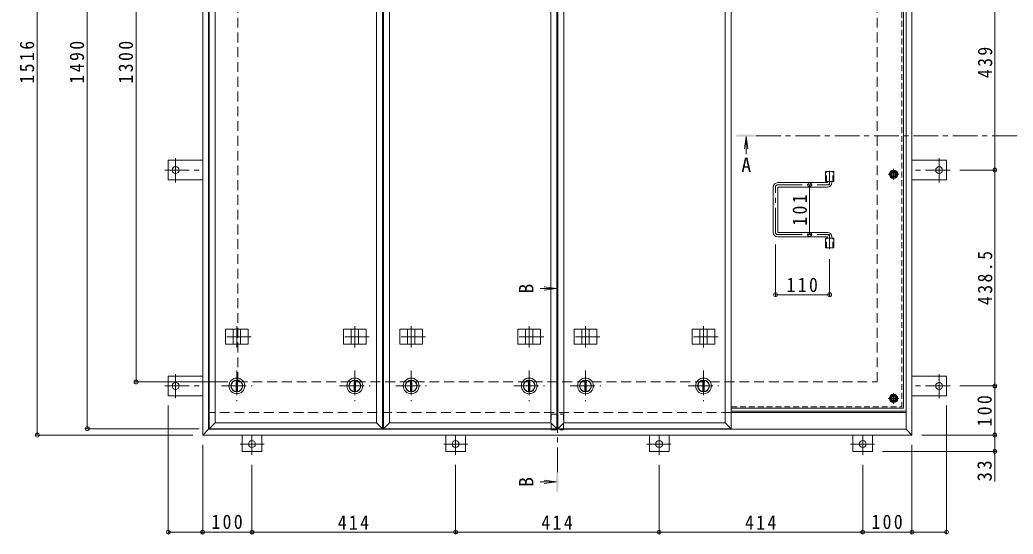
# Model space of a CAD drawing. Units: millimetres at full size, sheet at 1:10. Extents: x -2620 to 2731, y -1962 to 1737.
# Drawn here: x -2551 to -531, y -426 to 619 of the extents above; entities that cross this region are included whole.
import ezdxf
from ezdxf.enums import TextEntityAlignment as Align

# ---------------------------------------------------------------- set-up
doc = ezdxf.new("R2010")
doc.units = ezdxf.units.MM
doc.header["$LTSCALE"] = 10
doc.header["$PDMODE"] = 32
doc.header["$PDSIZE"] = 8
for name, pattern in [('CHAIN1', [8, 5, -1, 1, -1]), ('DASHED1', [1.8, 1.2, -0.6]), ('DASHED2', [3, 2, -1])]:
    doc.linetypes.add(name, pattern=pattern)
for name, color, linetype, lineweight in [('0-1_躯体', 2, 'DASHED2', 9), ('0-2_仕上', 3, 'Continuous', 9), ('0-3_建具', 4, 'Continuous', 9), ('0-5_寸法', 7, 'DASHED1', 9), ('0-6_ハッチ', 6, 'Continuous', 9), ('0-7', 5, 'Continuous', 5), ('0-A', 3, 'CHAIN1', 9), ('0-B', 2, 'Continuous', 9), ('0-C', 2, 'Continuous', 9), ('0-E', 3, 'Continuous', 9), ('0-F', 7, 'Continuous', 9)]:
    doc.layers.add(name, color=color, linetype=linetype, lineweight=lineweight)
doc.styles.add('ＭＳ ゴシック', font='')
doc.styles.get('ＭＳ ゴシック').set_extended_font_data('MS Gothic')

msp = doc.modelspace()

# ---------------------------------------------------------------- linework, layer by layer
at = {"layer": '0-1_躯体'}
for p, q in [((-2108.08, -116.56), (-2108.08, 1183.44)), ((-808.08, -116.56), (-808.08, 1183.44)), ((-2108.08, -116.56), (-808.08, -116.56)), ((-1104.58, -178.56), (-2167.08, -178.56))]:
    msp.add_line(p, q, dxfattribs=at)
at = {"layer": '0-1_躯体', "linetype": 'Continuous'}
msp.add_line((-749.08, -178.56), (-1104.58, -178.56), dxfattribs=at)
at = {"layer": '0-2_仕上'}
for p, q in [((-2166.08, -211.56), (-2166.08, 1278.44)), ((-1813.58, 1278.44), (-1813.58, -211.56)), ((-1811.58, -211.56), (-1811.58, 1278.44)), ((-1459.08, 1278.44), (-1459.08, -211.56)), ((-1457.08, -211.56), (-1457.08, 1278.44)), ((-1104.58, 1278.44), (-1104.58, -211.56)), ((-2154.08, -199.56), (-2154.08, 1266.44)), ((-1825.58, 1266.44), (-1825.58, -199.56)), ((-1799.58, -199.56), (-1799.58, 1266.44)), ((-1471.08, 1266.44), (-1471.08, -199.56)), ((-1445.08, -199.56), (-1445.08, 1266.44)), ((-1116.58, 1266.44), (-1116.58, -199.56)), ((-913.23, 290.94), (-913.23, 310.94)), ((-913.23, 310.94), (-895.93, 310.94)), ((-895.93, 290.94), (-895.93, 310.94)), ((-913.23, 290.94), (-895.93, 290.94)), ((-913.23, 155.94), (-913.23, 175.94)), ((-913.23, 175.94), (-895.93, 175.94)), ((-895.93, 155.94), (-895.93, 175.94)), ((-913.23, 155.94), (-895.93, 155.94)), ((-2166.08, -211.56), (-2154.08, -199.56)), ((-1825.58, -199.56), (-2154.08, -199.56)), ((-1811.58, -211.56), (-1799.58, -199.56)), ((-1471.08, -199.56), (-1799.58, -199.56)), ((-1471.08, -199.56), (-1459.08, -211.56)), ((-1457.08, -211.56), (-1445.08, -199.56)), ((-1116.58, -199.56), (-1445.08, -199.56)), ((-1116.58, -199.56), (-1104.58, -211.56)), ((-1459.08, -211.56), (-1811.58, -211.56)), ((-1104.58, -211.56), (-1457.08, -211.56))]:
    msp.add_line(p, q, dxfattribs=at)
at = {"layer": '0-2_仕上', "color": 4, "linetype": 'CHAIN1'}
for p, q in [((-1054.02, 383.92), (-483.02, 383.92)), ((-1458.08, -299.66), (-1458.08, 53.2))]:
    msp.add_line(p, q, dxfattribs=at)
at = {"layer": '0-2_仕上', "color": 4}
for p, q in [((-1074.02, 381.92), (-1077.28, 357.13)), ((-1074.02, 381.92), (-1074.02, 346.32)), ((-1074.02, 381.92), (-1070.75, 357.13)), ((-1460.08, 73.2), (-1492.85, 73.2)), ((-1460.08, 73.2), (-1484.87, 76.46)), ((-1460.08, 73.2), (-1484.87, 69.94)), ((-1460.08, -319.66), (-1492.85, -319.66)), ((-1460.08, -319.66), (-1484.87, -316.4)), ((-1460.08, -319.66), (-1484.87, -322.92))]:
    msp.add_line(p, q, dxfattribs=at)
at = {"layer": '0-2_仕上', "linetype": 'DASHED1'}
for p, q in [((-910.93, 290.94), (-910.93, 310.94)), ((-898.23, 290.94), (-898.23, 310.94)), ((-910.93, 155.94), (-910.93, 175.94)), ((-898.23, 155.94), (-898.23, 175.94))]:
    msp.add_line(p, q, dxfattribs=at)
at = {"layer": '0-2_仕上'}
msp.add_lwpolyline([(-1825.58, -199.56), (-1813.58, -211.56), (-2166.08, -211.56)], dxfattribs=at)
at = {"layer": '0-2_仕上', "color": 4}
for points in [[(-1094.02, 381.92), (-1094.02, 385.92), (-1054.02, 381.92), (-1054.02, 385.92)], [(-1456.08, 93.2), (-1460.08, 93.2), (-1456.08, 53.2), (-1460.08, 53.2)], [(-1460.08, -339.66), (-1456.08, -339.66), (-1460.08, -299.66), (-1456.08, -299.66)]]:
    msp.add_solid(points, dxfattribs=at)
at = {"layer": '0-3_建具', "color": 2}
for p, q in [((-2179.08, -224.56), (-2179.08, 1291.44)), ((-2167.08, -212.56), (-2167.08, 1279.44)), ((-749.08, -212.56), (-749.08, 1279.44)), ((-737.08, -224.56), (-737.08, 1291.44)), ((-749.08, -178.56), (-1104.58, -178.56)), ((-2179.08, -224.56), (-2167.08, -212.56)), ((-749.08, -212.56), (-2167.08, -212.56)), ((-737.08, -224.56), (-749.08, -212.56)), ((-737.08, -224.56), (-2179.08, -224.56))]:
    msp.add_line(p, q, dxfattribs=at)
at = {"layer": '0-3_建具'}
for p, q in [((-2132.92, -9.56), (-2086.74, -9.56)), ((-2132.92, -39.56), (-2132.92, -9.56)), ((-2117.33, -39.56), (-2117.33, -9.56)), ((-2102.33, -39.56), (-2102.33, -9.56)), ((-2086.74, -39.56), (-2086.74, -9.56)), ((-1846.74, -9.56), (-1892.92, -9.56)), ((-1892.92, -39.56), (-1892.92, -9.56)), ((-1877.33, -39.56), (-1877.33, -9.56)), ((-1862.33, -39.56), (-1862.33, -9.56)), ((-1846.74, -39.56), (-1846.74, -9.56)), ((-1778.42, -9.56), (-1732.24, -9.56)), ((-1778.42, -39.56), (-1778.42, -9.56)), ((-1762.83, -39.56), (-1762.83, -9.56)), ((-1747.83, -39.56), (-1747.83, -9.56)), ((-1732.24, -39.56), (-1732.24, -9.56)), ((-1492.24, -9.56), (-1538.42, -9.56)), ((-1538.42, -39.56), (-1538.42, -9.56)), ((-1522.83, -39.56), (-1522.83, -9.56)), ((-1507.83, -39.56), (-1507.83, -9.56)), ((-1492.24, -39.56), (-1492.24, -9.56)), ((-1423.92, -9.56), (-1377.74, -9.56)), ((-1423.92, -39.56), (-1423.92, -9.56)), ((-1408.33, -39.56), (-1408.33, -9.56)), ((-1393.33, -39.56), (-1393.33, -9.56)), ((-1377.74, -39.56), (-1377.74, -9.56)), ((-1137.74, -9.56), (-1183.92, -9.56)), ((-1183.92, -39.56), (-1183.92, -9.56)), ((-1168.33, -39.56), (-1168.33, -9.56)), ((-1153.33, -39.56), (-1153.33, -9.56)), ((-1137.74, -39.56), (-1137.74, -9.56)), ((-2132.92, -39.56), (-2086.74, -39.56)), ((-1846.74, -39.56), (-1892.92, -39.56)), ((-1778.42, -39.56), (-1732.24, -39.56)), ((-1492.24, -39.56), (-1538.42, -39.56)), ((-1423.92, -39.56), (-1377.74, -39.56)), ((-1137.74, -39.56), (-1183.92, -39.56))]:
    msp.add_line(p, q, dxfattribs=at)
at = {"layer": '0-3_建具', "linetype": 'CHAIN1'}
for p, q in [((-2109.83, -46.68), (-2109.83, -3.44)), ((-1869.83, -46.68), (-1869.83, -3.44)), ((-1755.33, -46.68), (-1755.33, -3.44)), ((-1515.33, -46.68), (-1515.33, -3.44)), ((-1400.83, -46.68), (-1400.83, -3.44)), ((-1160.83, -46.68), (-1160.83, -3.44)), ((-2080.42, -24.56), (-2139.24, -24.56)), ((-1840.42, -24.56), (-1899.24, -24.56)), ((-1725.92, -24.56), (-1784.74, -24.56)), ((-1485.92, -24.56), (-1544.74, -24.56)), ((-1371.42, -24.56), (-1430.24, -24.56)), ((-1131.42, -24.56), (-1190.24, -24.56))]:
    msp.add_line(p, q, dxfattribs=at)
at = {"layer": '0-5_寸法'}
for p, q in [((-1470.38, -181.76), (-1470.38, -213.76)), ((-1470.38, -181.76), (-1445.78, -181.76)), ((-1445.78, -181.76), (-1445.78, -213.76)), ((-1470.38, -213.76), (-1445.78, -213.76))]:
    msp.add_line(p, q, dxfattribs=at)
at = {"layer": '0-6_ハッチ', "linetype": 'CHAIN1'}
for p, q in [((-904.58, 312.32), (-904.58, 283.94)), ((-1010.07, 283.94), (-904.58, 283.94)), ((-1014.58, 187.45), (-1014.58, 279.43)), ((-1010.07, 182.94), (-904.58, 182.94)), ((-904.58, 153.05), (-904.58, 182.94))]:
    msp.add_line(p, q, dxfattribs=at)
at = {"layer": '0-6_ハッチ'}
for p, q in [((-910.08, 288.44), (-1010.08, 288.44)), ((-909.08, 289.44), (-909.08, 290.94)), ((-900.08, 288.44), (-900.08, 290.94)), ((-1019.08, 187.44), (-1019.08, 279.44)), ((-1010.08, 188.44), (-1010.08, 278.44)), ((-1009.08, 279.44), (-909.08, 279.44)), ((-1009.08, 187.44), (-909.08, 187.44)), ((-910.08, 178.44), (-1010.08, 178.44)), ((-909.08, 177.44), (-909.08, 175.94)), ((-900.08, 178.44), (-900.08, 175.94)), ((-1104.58, -175.56), (-749.08, -175.56)), ((-1104.58, -178.56), (-749.08, -178.56))]:
    msp.add_line(p, q, dxfattribs=at)
for centre, radius, start, end in [((-1010.08, 279.44), 9, 90, 180), ((-910.08, 289.44), 1, 270, 0), ((-909.08, 288.44), 9, 270, 0), ((-1009.08, 278.44), 1, 90, 180), ((-1010.08, 187.44), 9, 180, 270), ((-1009.08, 188.44), 1, 180, 270), ((-909.08, 178.44), 9, 0, 90), ((-910.08, 177.44), 1, 0, 90)]:
    msp.add_arc(centre, radius, start, end, dxfattribs=at)
at = {"layer": '0-6_ハッチ', "linetype": 'CHAIN1'}
for centre, radius, start, end in [((-1010.07, 279.43), 4.51, 90, 180), ((-909.08, 288.44), 4.5, 270.29569, 0), ((-1010.07, 187.45), 4.51, 180, 270), ((-909.08, 178.44), 4.5, 0, 89.70431)]:
    msp.add_arc(centre, radius, start, end, dxfattribs=at)
at = {"layer": '0-7'}
for centre, radius in [((-774.58, 305.61), 5), ((-774.58, 305.61), 4.19), ((-774.58, -150.06), 5), ((-774.58, -150.06), 4.19)]:
    msp.add_circle(centre, radius, dxfattribs=at)
at = {"layer": '0-A', "linetype": 'DASHED1'}
for p in [(-757.78, 707.19), (-1104.58, -166.86)]:
    msp.add_line(p, (-757.78, -166.86), dxfattribs=at)
at = {"layer": '0-A', "linetype": 'Continuous'}
for q in [(-754.58, 705.95), (-1104.58, -170.06)]:
    msp.add_line((-754.58, -170.06), q, dxfattribs=at)
at = {"layer": '0-A'}
for p, q in [((-763.9, 305.61), (-785.26, 305.61)), ((-774.58, 294.93), (-774.58, 316.29)), ((-774.58, -160.74), (-774.58, -139.38)), ((-763.9, -150.06), (-785.26, -150.06))]:
    msp.add_line(p, q, dxfattribs=at)
at = {"layer": '0-B'}
for p, q in [((-782.08, 305.61), (-778.33, 312.11)), ((-782.08, 305.61), (-778.33, 299.11)), ((-778.33, 312.11), (-770.83, 312.11)), ((-767.08, 305.61), (-770.83, 312.11)), ((-767.08, 305.61), (-770.83, 299.11)), ((-778.33, 299.11), (-770.83, 299.11)), ((-782.08, -150.06), (-778.33, -143.56)), ((-782.08, -150.06), (-778.33, -156.56)), ((-778.33, -143.56), (-770.83, -143.56)), ((-778.33, -156.56), (-770.83, -156.56)), ((-767.08, -150.06), (-770.83, -143.56)), ((-767.08, -150.06), (-770.83, -156.56))]:
    msp.add_line(p, q, dxfattribs=at)
for centre, radius in [((-774.58, 305.61), 8.5), ((-774.58, 305.61), 6.5), ((-774.58, -150.06), 8.5), ((-774.58, -150.06), 6.5)]:
    msp.add_circle(centre, radius, dxfattribs=at)
at = {"layer": '0-C', "linetype": 'CHAIN1'}
for p, q in [((-2109.83, -93.56), (-2109.83, -155.56)), ((-1869.83, -93.56), (-1869.83, -155.56)), ((-1755.33, -93.56), (-1755.33, -155.56)), ((-1515.33, -93.56), (-1515.33, -155.56)), ((-1400.83, -93.56), (-1400.83, -155.56)), ((-1160.83, -93.56), (-1160.83, -155.56)), ((-2140.83, -124.56), (-2078.83, -124.56)), ((-1900.83, -124.56), (-1838.83, -124.56)), ((-1786.33, -124.56), (-1724.33, -124.56)), ((-1546.33, -124.56), (-1484.33, -124.56)), ((-1431.83, -124.56), (-1369.83, -124.56)), ((-1191.83, -124.56), (-1129.83, -124.56))]:
    msp.add_line(p, q, dxfattribs=at)
at = {"layer": '0-C'}
for p, q in [((-2111.33, -135.96), (-2111.33, -113.16)), ((-2108.33, -135.96), (-2108.33, -113.16)), ((-1871.33, -135.96), (-1871.33, -113.16)), ((-1868.33, -135.96), (-1868.33, -113.16)), ((-1756.83, -135.96), (-1756.83, -113.16)), ((-1753.83, -135.96), (-1753.83, -113.16)), ((-1516.83, -135.96), (-1516.83, -113.16)), ((-1513.83, -135.96), (-1513.83, -113.16)), ((-1402.33, -135.96), (-1402.33, -113.16)), ((-1399.33, -135.96), (-1399.33, -113.16)), ((-1162.33, -135.96), (-1162.33, -113.16)), ((-1159.33, -135.96), (-1159.33, -113.16))]:
    msp.add_line(p, q, dxfattribs=at)
for centre, radius in [((-2109.83, -124.56), 16), ((-2109.83, -124.56), 12), ((-2109.83, -124.56), 11.5), ((-1869.83, -124.56), 16), ((-1869.83, -124.56), 12), ((-1869.83, -124.56), 11.5), ((-1755.33, -124.56), 16), ((-1755.33, -124.56), 12), ((-1755.33, -124.56), 11.5), ((-1515.33, -124.56), 16), ((-1515.33, -124.56), 12), ((-1515.33, -124.56), 11.5), ((-1400.83, -124.56), 16), ((-1400.83, -124.56), 12), ((-1400.83, -124.56), 11.5), ((-1160.83, -124.56), 16), ((-1160.83, -124.56), 12), ((-1160.83, -124.56), 11.5)]:
    msp.add_circle(centre, radius, dxfattribs=at)
at = {"layer": '0-E'}
for p, q in [((-2249.28, 293.94), (-2249.28, 333.94)), ((-2179.08, 333.94), (-2249.28, 333.94)), ((-737.08, 333.94), (-666.88, 333.94)), ((-666.88, 293.94), (-666.88, 333.94)), ((-2179.08, 293.94), (-2249.28, 293.94)), ((-737.08, 293.94), (-666.88, 293.94)), ((-2179.08, -104.56), (-2249.28, -104.56)), ((-2249.28, -144.56), (-2249.28, -104.56)), ((-737.08, -104.56), (-666.88, -104.56)), ((-666.88, -144.56), (-666.88, -104.56)), ((-2179.08, -144.56), (-2249.28, -144.56)), ((-737.08, -144.56), (-666.88, -144.56)), ((-2099.08, -224.56), (-2099.08, -257.76)), ((-2059.08, -224.56), (-2059.08, -257.76)), ((-1685.08, -224.56), (-1685.08, -257.76)), ((-1645.08, -224.56), (-1645.08, -257.76)), ((-1271.08, -224.56), (-1271.08, -257.76)), ((-1231.08, -224.56), (-1231.08, -257.76)), ((-857.08, -224.56), (-857.08, -257.76)), ((-817.08, -224.56), (-817.08, -257.76)), ((-2059.08, -257.76), (-2099.08, -257.76)), ((-1645.08, -257.76), (-1685.08, -257.76)), ((-1271.08, -257.76), (-1231.08, -257.76)), ((-857.08, -257.76), (-817.08, -257.76))]:
    msp.add_line(p, q, dxfattribs=at)
at = {"layer": '0-E', "linetype": 'CHAIN1'}
for p, q in [((-2234.28, 289.1), (-2234.28, 337.99)), ((-681.88, 289.1), (-681.88, 337.99)), ((-2256.44, 313.94), (-2179.08, 313.94)), ((-659.72, 313.94), (-737.08, 313.94)), ((-2234.28, -149.4), (-2234.28, -100.51)), ((-681.88, -149.4), (-681.88, -100.51)), ((-2256.44, -124.56), (-2179.08, -124.56)), ((-659.72, -124.56), (-737.08, -124.56)), ((-2079.08, -264.92), (-2079.08, -224.76)), ((-1665.08, -264.92), (-1665.08, -224.76)), ((-1251.08, -264.92), (-1251.08, -224.76)), ((-837.08, -264.92), (-837.08, -224.76)), ((-2054.24, -242.76), (-2103.13, -242.76)), ((-1640.24, -242.76), (-1689.13, -242.76)), ((-1275.92, -242.76), (-1227.03, -242.76)), ((-861.92, -242.76), (-813.03, -242.76))]:
    msp.add_line(p, q, dxfattribs=at)
at = {"layer": '0-E'}
for centre in [(-2234.28, 313.94), (-681.88, 313.94), (-2234.28, -124.56), (-681.88, -124.56), (-2079.08, -242.76), (-1665.08, -242.76), (-1251.08, -242.76), (-837.08, -242.76)]:
    msp.add_circle(centre, 7, dxfattribs=at)
at = {"layer": '0-F'}
for p, q in [((-2515.49, 1291.44), (-2515.49, -224.56)), ((-2414.04, -211.56), (-2414.04, 1278.44)), ((-2314.59, -116.56), (-2314.59, 1183.44)), ((-568.56, 752.94), (-568.56, 313.94)), ((-565.56, 313.94), (-639.72, 313.94)), ((-568.56, 313.94), (-568.56, -124.56)), ((-945.32, 283.94), (-945.32, 182.94)), ((-1014.58, 57.79), (-1014.58, 162.94)), ((-904.58, 57.79), (-904.58, 133.05)), ((-904.58, 60.79), (-1014.58, 60.79)), ((-2317.59, -116.56), (-2128.08, -116.56)), ((-565.56, -124.56), (-639.72, -124.56)), ((-568.56, -124.56), (-568.56, -224.56)), ((-2249.28, -424.73), (-2249.28, -164.56)), ((-666.88, -424.73), (-666.88, -164.56)), ((-2417.04, -211.56), (-2186.08, -211.56)), ((-2518.49, -224.56), (-2199.08, -224.56)), ((-565.56, -224.56), (-717.08, -224.56)), ((-568.56, -224.56), (-568.56, -257.76)), ((-2179.08, -424.73), (-2179.08, -244.56)), ((-565.56, -257.76), (-797.08, -257.76)), ((-737.08, -424.73), (-737.08, -244.56)), ((-568.56, -257.76), (-568.56, -318.77)), ((-2079.08, -424.73), (-2079.08, -284.92)), ((-1665.08, -424.73), (-1665.08, -284.92)), ((-1251.08, -424.73), (-1251.08, -284.92)), ((-837.08, -424.73), (-837.08, -284.92)), ((-2249.28, -421.73), (-2179.08, -421.73)), ((-2179.08, -421.73), (-2079.08, -421.73)), ((-2079.08, -421.73), (-1665.08, -421.73)), ((-1665.08, -421.73), (-1251.08, -421.73)), ((-1251.08, -421.73), (-837.08, -421.73)), ((-837.08, -421.73), (-737.08, -421.73)), ((-737.08, -421.73), (-666.88, -421.73))]:
    msp.add_line(p, q, dxfattribs=at)
for p in [(-568.56, 313.94), (-945.32, 283.94), (-945.32, 182.94), (-1014.58, 60.79), (-904.58, 60.79), (-2314.59, -116.56), (-568.56, -124.56), (-2515.49, -224.56), (-2414.04, -211.56), (-568.56, -224.56), (-568.56, -257.76), (-2249.28, -421.73), (-2179.08, -421.73), (-2079.08, -421.73), (-1665.08, -421.73), (-1251.08, -421.73), (-837.08, -421.73), (-737.08, -421.73), (-666.88, -421.73)]:
    msp.add_point(p, dxfattribs=at)

# ---------------------------------------------------------------- texts
at = {"layer": '0-5_寸法', "color": 2, "style": 'ＭＳ ゴシック'}
msp.add_text('A', height=29.33, dxfattribs=at).set_placement((-1084.02, 301.22), align=Align.BOTTOM_LEFT)
for p in [(-1497.95, 63.2), (-1497.95, -329.66)]:
    msp.add_text('B', height=29.33, rotation=90, dxfattribs=at).set_placement(p, align=Align.BOTTOM_LEFT)
at = {"layer": '0-F', "color": 2, "char_height": 29.33, "attachment_point": 7, "rotation": 90, "style": 'ＭＳ ゴシック'}
for s, insert in [('\\T1.28;\\W0.9;1516', (-2521.49, 489.69)), ('\\T1.28;\\W0.9;1490', (-2420.04, 489.69)), ('\\T1.28;\\W0.9;1300', (-2320.59, 489.69)), ('\\T1.27;\\W0.9;439', (-573.56, 500.94)), ('\\T1.27;\\W0.9;101', (-950.32, 200.94)), ('\\T1.28;\\W0.9;438.5', (-573.56, 39.69)), ('\\T1.27;\\W0.9;100', (-574.56, -207.06)), ('\\T1.27;\\W0.95;33', (-574.56, -318.77))]:
    msp.add_mtext(s, dxfattribs=dict(at, insert=insert))
at = {"layer": '0-F', "color": 2, "char_height": 29.33, "attachment_point": 7, "style": 'ＭＳ ゴシック'}
for s, insert in [('\\T1.27;\\W0.9;110', (-992.08, 65.79)), ('\\T1.27;\\W0.9;100', (-2161.58, -415.73)), ('\\T1.27;\\W0.9;414', (-1904.58, -416.73)), ('\\T1.27;\\W0.9;414', (-1490.58, -416.73)), ('\\T1.27;\\W0.9;414', (-1076.58, -416.73)), ('\\T1.27;\\W0.9;100', (-819.58, -415.73))]:
    msp.add_mtext(s, dxfattribs=dict(at, insert=insert))

doc.saveas('drawing.dxf')
